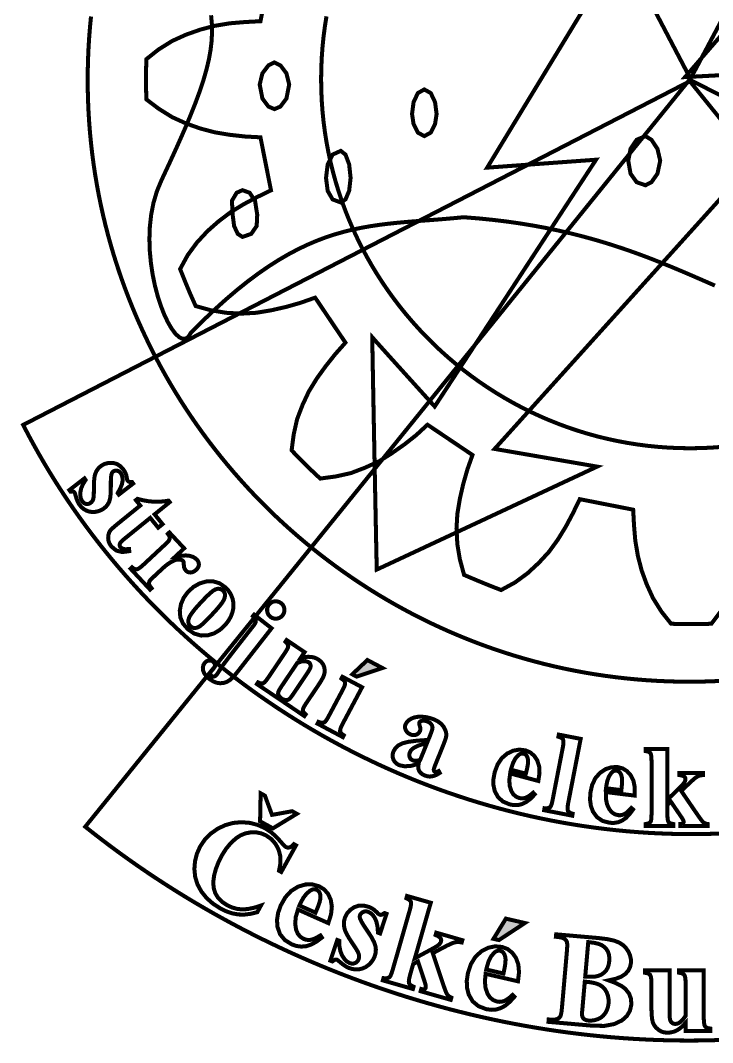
# Model space of a CAD drawing. Extents: x -3.45 to -2.45, y 0.31 to 1.62.
# Drawn here: x -3.454 to -2.938, y 0.314 to 1.076 of the extents above; entities that cross this region are included whole.
import ezdxf

# ---------------------------------------------------------------- set-up
doc = ezdxf.new("R2010")
doc.units = 0
doc.header["$LTSCALE"] = 0.000394
doc.layers.add('LAYER_1', color=7, linetype='CONTINUOUS')

msp = doc.modelspace()

# ---------------------------------------------------------------- linework, layer by layer
at = {"layer": 'LAYER_1', "color": 39, "linetype": 'CONTINUOUS', "const_width": 0.003}
for points in [[(-3.225465, 1.548937), (-2.954559, 1.032173), (-2.681382, 1.546661)], [(-2.715799, 1.313657), (-2.95865, 1.033441), (-2.845154, 1.039457), (-3.100492, 0.756465), (-3.024134, 0.743276), (-3.025216, 0.74277), (-3.02832, 0.741318), (-3.033234, 0.73902), (-3.039744, 0.735977), (-3.047637, 0.732286), (-3.056701, 0.728048), (-3.066723, 0.723363), (-3.077489, 0.71833), (-3.088786, 0.713048), (-3.100402, 0.707619), (-3.112124, 0.70214), (-3.123739, 0.696711), (-3.135033, 0.691433), (-3.145794, 0.686405), (-3.15581, 0.681726), (-3.164866, 0.677496), (-3.17275, 0.673815), (-3.179249, 0.670783), (-3.18415, 0.668498), (-3.187241, 0.667061), (-3.188307, 0.666571), (-3.188348, 0.667809), (-3.188432, 0.671385), (-3.188555, 0.677041), (-3.188711, 0.684515), (-3.188896, 0.693549), (-3.189104, 0.703883), (-3.189331, 0.715257), (-3.189571, 0.727412), (-3.18982, 0.740087), (-3.190071, 0.753024), (-3.190321, 0.765963), (-3.190565, 0.778643), (-3.190796, 0.790806), (-3.191011, 0.802192), (-3.191203, 0.812541), (-3.191369, 0.821594), (-3.191503, 0.82909), (-3.191599, 0.834771), (-3.191654, 0.838376), (-3.191661, 0.839646), (-3.189122, 0.836754), (-3.182492, 0.82937), (-3.173405, 0.819293), (-3.163493, 0.808322), (-3.154391, 0.798258), (-3.147732, 0.7909), (-3.14515, 0.788047), (-3.024941, 0.97189), (-3.106043, 0.965992), (-2.842488, 1.399386)], [(-3.26713, 1.114874), (-3.274961, 1.075067), (-3.286559, 1.074441), (-3.297839, 1.0735), (-3.309122, 1.071618), (-3.31978, 1.068795), (-3.330437, 1.065035), (-3.34078, 1.060335), (-3.350811, 1.054071), (-3.359898, 1.046858), (-3.360119, 1.041844), (-3.360201, 1.03683), (-3.360213, 1.031815), (-3.360201, 1.026803), (-3.360119, 1.021789), (-3.359898, 1.016772), (-3.350811, 1.009878), (-3.34078, 1.00361), (-3.330437, 0.998909), (-3.31978, 0.995146), (-3.309122, 0.992327), (-3.297839, 0.990445), (-3.286559, 0.989193), (-3.274961, 0.988563), (-3.26713, 0.949075), (-3.277472, 0.944059), (-3.287496, 0.938728), (-3.297217, 0.932776), (-3.306303, 0.925882), (-3.314453, 0.918669), (-3.322287, 0.910213), (-3.329185, 0.900807), (-3.334827, 0.890465), (-3.331052, 0.880943), (-3.327209, 0.871773), (-3.323232, 0.862882), (-3.311949, 0.859748), (-3.300661, 0.857866), (-3.289063, 0.857244), (-3.278094, 0.857866), (-3.266811, 0.859748), (-3.255843, 0.862256), (-3.24487, 0.86539), (-3.234217, 0.86915), (-3.211654, 0.835618), (-3.219169, 0.82715), (-3.226382, 0.818063), (-3.232961, 0.808972), (-3.238917, 0.79926), (-3.243618, 0.789228), (-3.247693, 0.778575), (-3.250201, 0.767287), (-3.251768, 0.755378), (-3.244642, 0.748054), (-3.237583, 0.741077), (-3.230453, 0.734378), (-3.218858, 0.735949), (-3.207575, 0.738457), (-3.196921, 0.742528), (-3.186579, 0.747232), (-3.177177, 0.753185), (-3.167772, 0.759768), (-3.158996, 0.766665), (-3.150531, 0.774496), (-3.116996, 0.751933), (-3.12076, 0.741276), (-3.123894, 0.730307), (-3.126398, 0.719339), (-3.12828, 0.708051), (-3.128906, 0.697083), (-3.12828, 0.685488), (-3.126398, 0.674205), (-3.123264, 0.66261), (-3.113955, 0.658639), (-3.104786, 0.654878), (-3.095685, 0.651327), (-3.085339, 0.656969), (-3.075937, 0.663858), (-3.067476, 0.671701), (-3.059957, 0.67985), (-3.053374, 0.688937), (-3.047417, 0.69865), (-3.042094, 0.708681), (-3.037075, 0.719024), (-2.997272, 0.711189), (-2.996646, 0.699594), (-2.995705, 0.688307), (-2.993823, 0.677024), (-2.991004, 0.666055), (-2.987244, 0.655709), (-2.982539, 0.64537), (-2.976272, 0.635343), (-2.969063, 0.626252), (-2.96392, 0.62603), (-2.959058, 0.625949), (-2.954335, 0.625937), (-2.949097, 0.625949), (-2.944, 0.62603), (-2.938972, 0.626252), (-2.932079, 0.635343)], [(-3.401224, 1.078566), (-3.401975, 1.070792), (-3.402591, 1.06298), (-3.403073, 1.055132), (-3.403419, 1.047249), (-3.403627, 1.039332), (-3.403697, 1.031382), (-3.403697, 1.031382), (-3.403627, 1.023432), (-3.403419, 1.015515), (-3.403073, 1.007632), (-3.402591, 0.999784), (-3.401975, 0.991972), (-3.401224, 0.984197), (-3.40034, 0.976461), (-3.399325, 0.968765), (-3.398179, 0.96111), (-3.396905, 0.953497), (-3.395502, 0.945927), (-3.393972, 0.938401), (-3.392316, 0.930921), (-3.390536, 0.923488), (-3.388632, 0.916102), (-3.386606, 0.908766), (-3.384459, 0.901479), (-3.382192, 0.894244), (-3.379807, 0.887062), (-3.377303, 0.879933), (-3.374683, 0.872859), (-3.371948, 0.865841), (-3.369099, 0.858881), (-3.366137, 0.851978), (-3.363062, 0.845135), (-3.359878, 0.838353), (-3.356583, 0.831633), (-3.353181, 0.824975), (-3.349671, 0.818382), (-3.346055, 0.811854), (-3.342335, 0.805392), (-3.33851, 0.798998), (-3.334584, 0.792673), (-3.330555, 0.786418), (-3.326427, 0.780234), (-3.3222, 0.774122), (-3.317875, 0.768084), (-3.313453, 0.762121), (-3.308935, 0.756233), (-3.304323, 0.750422), (-3.299618, 0.744689), (-3.294821, 0.739035), (-3.289933, 0.733462), (-3.284956, 0.72797), (-3.279889, 0.722561), (-3.274736, 0.717236), (-3.269496, 0.711997), (-3.264171, 0.706843), (-3.258762, 0.701777), (-3.25327, 0.696799), (-3.247697, 0.691911), (-3.242044, 0.687114), (-3.236311, 0.682409), (-3.2305, 0.677797), (-3.224612, 0.67328), (-3.218648, 0.668858), (-3.21261, 0.664532), (-3.206498, 0.660305), (-3.200314, 0.656177), (-3.194059, 0.652149), (-3.187734, 0.648222), (-3.18134, 0.644398), (-3.174878, 0.640677), (-3.16835, 0.637061), (-3.161757, 0.633552), (-3.1551, 0.630149), (-3.148379, 0.626855), (-3.141597, 0.62367), (-3.134754, 0.620596), (-3.127852, 0.617633), (-3.120891, 0.614784), (-3.113873, 0.612049), (-3.106799, 0.609429), (-3.09967, 0.606926), (-3.092488, 0.60454), (-3.085253, 0.602273), (-3.077967, 0.600126), (-3.07063, 0.5981), (-3.063245, 0.596196), (-3.055811, 0.594416), (-3.048331, 0.59276), (-3.040806, 0.591231), (-3.033236, 0.589828), (-3.025622, 0.588553), (-3.017967, 0.587407), (-3.010271, 0.586392), (-3.002535, 0.585509), (-2.99476, 0.584758), (-2.986949, 0.584141), (-2.979101, 0.583659), (-2.971217, 0.583313), (-2.9633, 0.583105), (-2.95535, 0.583035), (-2.95535, 0.583035), (-2.947401, 0.583105), (-2.939483, 0.583313), (-2.9316, 0.583659)], [(-2.936386, 0.878138), (-2.942774, 0.880929), (-2.949216, 0.883736), (-2.955725, 0.886549), (-2.962319, 0.889358), (-2.969011, 0.892154), (-2.975817, 0.894927), (-2.982752, 0.897667), (-2.989831, 0.900365), (-2.997069, 0.90301), (-3.004482, 0.905592), (-3.012084, 0.908103), (-3.019891, 0.910532), (-3.027917, 0.912869), (-3.036179, 0.915104), (-3.04469, 0.917229), (-3.053466, 0.919232), (-3.062523, 0.921105), (-3.071875, 0.922837), (-3.081538, 0.924419), (-3.091526, 0.925841), (-3.101854, 0.927093), (-3.112539, 0.928165), (-3.123594, 0.929047), (-3.123594, 0.929047), (-3.13115, 0.928321), (-3.138526, 0.92769), (-3.145743, 0.927122), (-3.152818, 0.926588), (-3.159768, 0.926056), (-3.166612, 0.925494), (-3.173369, 0.924873), (-3.180055, 0.92416), (-3.186689, 0.923325), (-3.193289, 0.922337), (-3.199873, 0.921165), (-3.206459, 0.919778), (-3.213065, 0.918144), (-3.219709, 0.916233), (-3.226409, 0.914014), (-3.233183, 0.911456), (-3.240049, 0.908527), (-3.247025, 0.905197), (-3.25413, 0.901435), (-3.26138, 0.897209), (-3.268795, 0.892489), (-3.276392, 0.887244), (-3.284189, 0.881442), (-3.292204, 0.875052), (-3.300455, 0.868045), (-3.308961, 0.860387), (-3.317739, 0.852049), (-3.326807, 0.843), (-3.326807, 0.843), (-3.328636, 0.839975), (-3.330783, 0.838517), (-3.333184, 0.838517), (-3.335771, 0.839866), (-3.338478, 0.842457), (-3.341241, 0.846181), (-3.343993, 0.850929), (-3.346668, 0.856592), (-3.3492, 0.863063), (-3.351523, 0.870233), (-3.353572, 0.877994), (-3.35528, 0.886236), (-3.356582, 0.894851), (-3.357411, 0.903732), (-3.357702, 0.912769), (-3.357389, 0.921854), (-3.356405, 0.930878), (-3.354686, 0.939734), (-3.352165, 0.948312), (-3.348776, 0.956504), (-3.348776, 0.956504), (-3.342546, 0.969831), (-3.336926, 0.982141), (-3.331899, 0.993515), (-3.327452, 1.00403), (-3.323571, 1.013768), (-3.320242, 1.022807), (-3.31745, 1.031227), (-3.315181, 1.039107), (-3.313421, 1.046527), (-3.312155, 1.053567), (-3.31137, 1.060305), (-3.311051, 1.066821), (-3.311184, 1.073195), (-3.311755, 1.079507)], [(-3.225782, 1.078679), (-3.226989, 1.071039), (-3.227984, 1.063333), (-3.228763, 1.055562), (-3.229324, 1.047731), (-3.229662, 1.039841), (-3.229776, 1.031898), (-3.229776, 1.031898), (-3.229662, 1.023954), (-3.229324, 1.016065), (-3.228763, 1.008233), (-3.227984, 1.000463), (-3.226989, 0.992756), (-3.225782, 0.985116), (-3.224365, 0.977547), (-3.222741, 0.970051), (-3.220914, 0.962631), (-3.218887, 0.955291), (-3.216663, 0.948033), (-3.214245, 0.940861), (-3.211636, 0.933777), (-3.20884, 0.926785), (-3.205858, 0.919889), (-3.202695, 0.91309), (-3.199353, 0.906392), (-3.195836, 0.899799), (-3.192146, 0.893313), (-3.188288, 0.886937), (-3.184263, 0.880675), (-3.180075, 0.87453), (-3.175727, 0.868504), (-3.171222, 0.862601), (-3.166564, 0.856824), (-3.161754, 0.851176), (-3.156798, 0.845659), (-3.151696, 0.840279), (-3.146454, 0.835036), (-3.141073, 0.829935), (-3.135557, 0.824978), (-3.129909, 0.820169), (-3.124131, 0.81551), (-3.118228, 0.811005), (-3.112203, 0.806657), (-3.106057, 0.80247), (-3.099795, 0.798445), (-3.093419, 0.794586), (-3.086933, 0.790896), (-3.08034, 0.787379), (-3.073642, 0.784037), (-3.066844, 0.780874), (-3.059947, 0.777893), (-3.052955, 0.775096), (-3.045872, 0.772487), (-3.038699, 0.770069), (-3.031442, 0.767845), (-3.024101, 0.765818), (-3.016681, 0.763991), (-3.009185, 0.762368), (-3.001616, 0.760951), (-2.993976, 0.759743), (-2.98627, 0.758748), (-2.978499, 0.757969), (-2.970668, 0.757409), (-2.962779, 0.75707), (-2.954835, 0.756957), (-2.954835, 0.756957), (-2.946891, 0.75707), (-2.939002, 0.757409), (-2.93117, 0.757969)], [(-2.454016, 0.776531), (-2.953996, 1.030909), (-3.45178, 0.774339), (-3.448055, 0.767194), (-3.444229, 0.760115), (-3.440304, 0.753102), (-3.43628, 0.746155), (-3.432158, 0.739275), (-3.427941, 0.732464), (-3.423628, 0.725721), (-3.419221, 0.719049), (-3.414721, 0.712446), (-3.410129, 0.705915), (-3.405447, 0.699455), (-3.400676, 0.693068), (-3.395816, 0.686754), (-3.390869, 0.680515), (-3.385837, 0.67435), (-3.380719, 0.668261), (-3.375518, 0.662248), (-3.370234, 0.656312), (-3.364869, 0.650454), (-3.359424, 0.644675), (-3.3539, 0.638975), (-3.348298, 0.633355), (-3.342619, 0.627816), (-3.336865, 0.622359), (-3.331036, 0.616984), (-3.325134, 0.611692), (-3.31916, 0.606484), (-3.313115, 0.60136), (-3.307, 0.596322), (-3.300817, 0.59137), (-3.294566, 0.586504), (-3.288248, 0.581727), (-3.281866, 0.577037), (-3.275419, 0.572437), (-3.26891, 0.567926), (-3.262339, 0.563506), (-3.255707, 0.559178), (-3.249016, 0.554941), (-3.242266, 0.550798), (-3.23546, 0.546747), (-3.228597, 0.542792), (-3.22168, 0.538931), (-3.214709, 0.535166), (-3.207685, 0.531498), (-3.20061, 0.527927), (-3.193485, 0.524454), (-3.186311, 0.52108), (-3.179089, 0.517805), (-3.17182, 0.514631), (-3.164506, 0.511558), (-3.157147, 0.508587), (-3.149745, 0.505718), (-3.142301, 0.502953), (-3.134816, 0.500291), (-3.12729, 0.497735), (-3.119727, 0.495284), (-3.112126, 0.492939), (-3.104488, 0.490702), (-3.096815, 0.488572), (-3.089108, 0.486551), (-3.081368, 0.484639), (-3.073597, 0.482837), (-3.065795, 0.481146), (-3.057963, 0.479567), (-3.050103, 0.4781), (-3.042216, 0.476746), (-3.034303, 0.475505), (-3.026365, 0.47438), (-3.018403, 0.473369), (-3.010419, 0.472475), (-3.002414, 0.471698), (-2.994388, 0.471038), (-2.986343, 0.470496), (-2.97828, 0.470073), (-2.970201, 0.469771), (-2.962106, 0.469588), (-2.953996, 0.469528), (-2.953996, 0.469528), (-2.945802, 0.469588), (-2.937625, 0.469771), (-2.929465, 0.470074)], [(-2.505748, 0.47502), (-2.955638, 1.031094), (-3.405528, 0.47502), (-3.399103, 0.469941), (-3.392616, 0.464935), (-3.386069, 0.460002), (-3.379463, 0.455143), (-3.372798, 0.450358), (-3.366076, 0.445648), (-3.359298, 0.441013), (-3.352464, 0.436453), (-3.345576, 0.43197), (-3.338636, 0.427564), (-3.331643, 0.423234), (-3.324599, 0.418983), (-3.317506, 0.414809), (-3.310363, 0.410714), (-3.303173, 0.406698), (-3.295936, 0.402762), (-3.288654, 0.398905), (-3.281327, 0.39513), (-3.273956, 0.391435), (-3.266543, 0.387822), (-3.259089, 0.384291), (-3.251594, 0.380843), (-3.24406, 0.377477), (-3.236488, 0.374195), (-3.228879, 0.370997), (-3.221233, 0.367884), (-3.213553, 0.364855), (-3.205838, 0.361912), (-3.198091, 0.359055), (-3.190312, 0.356284), (-3.182502, 0.353601), (-3.174662, 0.351005), (-3.166794, 0.348496), (-3.158898, 0.346076), (-3.150975, 0.343745), (-3.143028, 0.341504), (-3.135055, 0.339352), (-3.12706, 0.337291), (-3.119042, 0.33532), (-3.111002, 0.333441), (-3.102943, 0.331653), (-3.094865, 0.329958), (-3.086768, 0.328356), (-3.078655, 0.326847), (-3.070525, 0.325432), (-3.062381, 0.324111), (-3.054223, 0.322885), (-3.046053, 0.321755), (-3.03787, 0.32072), (-3.029677, 0.319781), (-3.021475, 0.318939), (-3.013264, 0.318194), (-3.005045, 0.317547), (-2.99682, 0.316998), (-2.98859, 0.316548), (-2.980356, 0.316197), (-2.972118, 0.315946), (-2.963879, 0.315795), (-2.955638, 0.315744), (-2.955638, 0.315744), (-2.947397, 0.315795), (-2.939157, 0.315946), (-2.93092, 0.316197)]]:
    msp.add_lwpolyline(points, dxfattribs=at)
for points in [[(-3.264559, 1.009598), (-3.260086, 1.011498), (-3.25561, 1.017467), (-3.253575, 1.027909), (-3.25561, 1.036248), (-3.260086, 1.042147), (-3.264559, 1.044386), (-3.269035, 1.042147), (-3.273512, 1.036248), (-3.275547, 1.027909), (-3.273512, 1.017467), (-3.269035, 1.011498)], [(-3.152886, 0.989461), (-3.148072, 0.992106), (-3.144885, 0.998413), (-3.143732, 1.005937), (-3.144885, 1.014753), (-3.148072, 1.021533), (-3.152886, 1.024244), (-3.1577, 1.021533), (-3.160887, 1.014753), (-3.162039, 1.005937), (-3.160887, 0.998413), (-3.1577, 0.992106)], [(-2.988118, 0.952846), (-2.983643, 0.955152), (-2.979168, 0.961525), (-2.977134, 0.971154), (-2.979168, 0.979968), (-2.983643, 0.986748), (-2.988118, 0.989461), (-2.994695, 0.986748), (-2.999238, 0.979968), (-3.000933, 0.971154), (-2.999238, 0.961525), (-2.994695, 0.955152)], [(-3.21513, 0.940028), (-3.211606, 0.942334), (-3.208893, 0.948709), (-3.207807, 0.958339), (-3.208893, 0.968444), (-3.211606, 0.9757), (-3.21513, 0.97848), (-3.221233, 0.9757), (-3.224897, 0.968444), (-3.226118, 0.958339), (-3.224897, 0.948709), (-3.221233, 0.942334)], [(-3.288362, 0.914402), (-3.281851, 0.91664), (-3.277784, 0.92254), (-3.277378, 0.930878), (-3.279005, 0.941321), (-3.283073, 0.947289), (-3.288362, 0.949189), (-3.292702, 0.947289), (-3.296226, 0.941321), (-3.295681, 0.930878), (-3.294597, 0.92254), (-3.291887, 0.91664)], [(-3.369843, 0.730654), (-3.380524, 0.722398), (-3.38135, 0.723579), (-3.379417, 0.727059), (-3.378202, 0.730093), (-3.377705, 0.732673), (-3.377758, 0.734887), (-3.378208, 0.736813), (-3.379059, 0.738457), (-3.379795, 0.739281), (-3.38068, 0.739865), (-3.381713, 0.740209), (-3.382777, 0.740301), (-3.383745, 0.740122), (-3.384618, 0.739673), (-3.385182, 0.739163), (-3.38562, 0.738509), (-3.385929, 0.73772), (-3.386276, 0.735719), (-3.386455, 0.732513), (-3.386461, 0.72811), (-3.386534, 0.723576), (-3.38692, 0.719975), (-3.387618, 0.717307), (-3.388665, 0.71524), (-3.390088, 0.713445), (-3.391886, 0.711921), (-3.393777, 0.71082), (-3.395856, 0.710033), (-3.398126, 0.709559), (-3.400441, 0.709466), (-3.402662, 0.709806), (-3.40478, 0.710579), (-3.406739, 0.711738), (-3.40847, 0.713226), (-3.409972, 0.715047), (-3.411018, 0.716884), (-3.411983, 0.719292), (-3.412866, 0.722276), (-3.413083, 0.723039), (-3.41329, 0.723599), (-3.41348, 0.723961), (-3.414176, 0.724542), (-3.415199, 0.724773), (-3.416543, 0.724654), (-3.417343, 0.725803), (-3.406098, 0.734504), (-3.405268, 0.733323), (-3.407244, 0.730196), (-3.408529, 0.727168), (-3.40913, 0.72424), (-3.409155, 0.721572), (-3.408715, 0.719324), (-3.407811, 0.717496), (-3.406967, 0.716533), (-3.405994, 0.715866), (-3.40489, 0.715488), (-3.403749, 0.715419), (-3.402674, 0.715648), (-3.401669, 0.716177), (-3.400696, 0.717027), (-3.39998, 0.718043), (-3.399524, 0.719228), (-3.39926, 0.720863), (-3.399119, 0.723267), (-3.399102, 0.726429), (-3.399028, 0.73113), (-3.398753, 0.734728), (-3.398287, 0.737224), (-3.397221, 0.739868), (-3.395667, 0.742096), (-3.393626, 0.743906), (-3.391008, 0.745311), (-3.388145, 0.74603), (-3.385035, 0.746063), (-3.38197, 0.745268), (-3.379219, 0.743484), (-3.376783, 0.74072), (-3.375712, 0.738886), (-3.374947, 0.736888), (-3.374492, 0.734728), (-3.374374, 0.733948), (-3.374194, 0.733321), (-3.373953, 0.73285), (-3.373648, 0.732475), (-3.373328, 0.732201), (-3.372988, 0.732028), (-3.372493, 0.731915), (-3.371721, 0.731851), (-3.370669, 0.731835)], [(-3.342579, 0.716823), (-3.353823, 0.70772), (-3.347917, 0.700425), (-3.351169, 0.697791), (-3.357075, 0.705083), (-3.376039, 0.689728), (-3.377581, 0.688435), (-3.378659, 0.687427), (-3.379272, 0.686701), (-3.379584, 0.686101), (-3.379766, 0.685472), (-3.379819, 0.684811), (-3.379755, 0.684195), (-3.379603, 0.683685), (-3.379366, 0.683283), (-3.37787, 0.682178), (-3.375691, 0.681708), (-3.372831, 0.68187), (-3.372768, 0.680299), (-3.378009, 0.679604), (-3.382443, 0.680784), (-3.386071, 0.683835), (-3.387391, 0.685832), (-3.388184, 0.68792), (-3.388449, 0.690098), (-3.388281, 0.692199), (-3.387767, 0.694042), (-3.386906, 0.695626), (-3.385885, 0.696748), (-3.383957, 0.69849), (-3.381122, 0.700846), (-3.364528, 0.714283), (-3.36778, 0.718303), (-3.366626, 0.719236), (-3.362516, 0.718218), (-3.358562, 0.717523), (-3.35476, 0.717161), (-3.351029, 0.717109), (-3.347262, 0.717361), (-3.343461, 0.717909)], [(-3.331811, 0.682406), (-3.33837, 0.676291), (-3.333998, 0.676926), (-3.330448, 0.677099), (-3.327717, 0.676807), (-3.325568, 0.676142), (-3.32378, 0.675205), (-3.32235, 0.674), (-3.321463, 0.672813), (-3.320956, 0.671559), (-3.320835, 0.670236), (-3.321103, 0.668906), (-3.321787, 0.667628), (-3.322882, 0.666398), (-3.324264, 0.665312), (-3.325648, 0.664642), (-3.327035, 0.664394), (-3.328339, 0.664515), (-3.32948, 0.664967), (-3.330453, 0.665752), (-3.331306, 0.666903), (-3.331837, 0.668179), (-3.332047, 0.669575), (-3.332097, 0.670836), (-3.332149, 0.671676), (-3.332201, 0.672094), (-3.3323, 0.672413), (-3.332459, 0.672709), (-3.332681, 0.672988), (-3.3333, 0.673505), (-3.334055, 0.673863), (-3.334945, 0.674059), (-3.336471, 0.674082), (-3.338068, 0.673782), (-3.339736, 0.673161), (-3.342317, 0.67179), (-3.34483, 0.670064), (-3.34728, 0.667984), (-3.353921, 0.661791), (-3.355634, 0.660134), (-3.356643, 0.659147), (-3.357326, 0.658378), (-3.357685, 0.657827), (-3.357927, 0.657059), (-3.357996, 0.656313), (-3.357886, 0.655583), (-3.357559, 0.654772), (-3.356954, 0.653802), (-3.356079, 0.652673), (-3.357189, 0.651638), (-3.371752, 0.667252), (-3.370642, 0.668287), (-3.369412, 0.667342), (-3.368273, 0.666819), (-3.367224, 0.666717), (-3.365975, 0.667191), (-3.364216, 0.668418), (-3.361945, 0.670394), (-3.345961, 0.685303), (-3.344535, 0.68668), (-3.343556, 0.687741), (-3.343031, 0.688488), (-3.342726, 0.68922), (-3.342582, 0.689913), (-3.342602, 0.690567), (-3.342816, 0.691288), (-3.343275, 0.692152), (-3.343969, 0.693161), (-3.342831, 0.69422)], [(-3.30111, 0.653362), (-3.29881, 0.650894), (-3.297023, 0.648095), (-3.295752, 0.644961), (-3.295084, 0.641633), (-3.295105, 0.63825), (-3.295815, 0.634815), (-3.297114, 0.631452), (-3.298939, 0.628277), (-3.301287, 0.625287), (-3.30519, 0.62166), (-3.309387, 0.619125), (-3.313882, 0.617689), (-3.31931, 0.617447), (-3.324368, 0.618927), (-3.329059, 0.622126), (-3.332675, 0.626321), (-3.334683, 0.630941), (-3.335079, 0.63598), (-3.334132, 0.641038), (-3.332092, 0.645704), (-3.328965, 0.649976), (-3.324925, 0.653644), (-3.320398, 0.656217), (-3.315382, 0.657701), (-3.310286, 0.65784), (-3.305529, 0.656393)], [(-3.302992, 0.651012), (-3.304131, 0.651796), (-3.305409, 0.652217), (-3.306831, 0.652272), (-3.308473, 0.651823), (-3.310409, 0.650687), (-3.312642, 0.648862), (-3.315267, 0.646356), (-3.318363, 0.64316), (-3.321933, 0.639276), (-3.323858, 0.637037), (-3.325596, 0.634808), (-3.327154, 0.632591), (-3.328066, 0.630931), (-3.328589, 0.629358), (-3.328724, 0.627866), (-3.328526, 0.626509), (-3.328018, 0.625348), (-3.327205, 0.624382), (-3.326234, 0.623668), (-3.325211, 0.623223), (-3.324138, 0.623039), (-3.32268, 0.623197), (-3.321237, 0.623704), (-3.319811, 0.624563), (-3.317062, 0.626912), (-3.313228, 0.630746), (-3.308311, 0.636063), (-3.305506, 0.639315), (-3.303505, 0.641943), (-3.302303, 0.643945), (-3.301676, 0.645567), (-3.301392, 0.647063), (-3.301445, 0.648433), (-3.301718, 0.64934), (-3.302233, 0.650199)], [(-3.259598, 0.641563), (-3.258374, 0.640343), (-3.257552, 0.638909), (-3.257134, 0.637256), (-3.257137, 0.635555), (-3.257579, 0.633976), (-3.258457, 0.632516), (-3.259678, 0.631296), (-3.261122, 0.630478), (-3.262791, 0.630059), (-3.26451, 0.630058), (-3.266099, 0.630493), (-3.267563, 0.631366), (-3.268766, 0.632577), (-3.269574, 0.634015), (-3.269984, 0.635677), (-3.269981, 0.637399), (-3.269537, 0.639), (-3.26865, 0.64048), (-3.267446, 0.641685), (-3.26602, 0.642495), (-3.26437, 0.642909), (-3.262665, 0.642903), (-3.261075, 0.642454)], [(-3.266701, 0.622854), (-3.291909, 0.590591), (-3.294124, 0.587882), (-3.296058, 0.585794), (-3.297713, 0.584335), (-3.299975, 0.582962), (-3.302389, 0.582147), (-3.304953, 0.58189), (-3.307611, 0.582271), (-3.310291, 0.583344), (-3.312988, 0.58511), (-3.315336, 0.587243), (-3.316918, 0.589376), (-3.317736, 0.591512), (-3.317891, 0.59354), (-3.317491, 0.595388), (-3.316535, 0.597059), (-3.315691, 0.597906), (-3.314688, 0.598493), (-3.313531, 0.598815), (-3.312339, 0.598857), (-3.311263, 0.598593), (-3.310299, 0.598031), (-3.309579, 0.597333), (-3.309106, 0.596562), (-3.308882, 0.595717), (-3.308926, 0.594822), (-3.309268, 0.593885), (-3.309906, 0.592906), (-3.310132, 0.592622), (-3.310386, 0.592321), (-3.310669, 0.592), (-3.311035, 0.591608), (-3.31131, 0.591302), (-3.311492, 0.591087), (-3.311988, 0.590324), (-3.31226, 0.589606), (-3.312315, 0.588925), (-3.312172, 0.588313), (-3.311862, 0.587774), (-3.311386, 0.587303), (-3.31084, 0.586993), (-3.310228, 0.586868), (-3.309551, 0.586933), (-3.30885, 0.587203), (-3.308173, 0.587695), (-3.30752, 0.588406), (-3.307077, 0.589018), (-3.306441, 0.589967), (-3.30561, 0.591252), (-3.304127, 0.593545), (-3.303083, 0.595132), (-3.302476, 0.596008), (-3.296413, 0.603984), (-3.281354, 0.623256), (-3.279969, 0.624957), (-3.279067, 0.626275), (-3.278554, 0.627427), (-3.278429, 0.628409), (-3.278729, 0.629376), (-3.279471, 0.6305), (-3.280654, 0.631776), (-3.279693, 0.633004)], [(-3.242106, 0.605071), (-3.244965, 0.600835), (-3.242185, 0.601367), (-3.239676, 0.601603), (-3.237437, 0.601539), (-3.235387, 0.601167), (-3.23345, 0.600462), (-3.231618, 0.599425), (-3.229749, 0.597878), (-3.228382, 0.596097), (-3.227524, 0.594083), (-3.227136, 0.591972), (-3.227191, 0.589877), (-3.227685, 0.587803), (-3.228547, 0.585843), (-3.23009, 0.583157), (-3.232307, 0.57974), (-3.240913, 0.56698), (-3.242328, 0.564719), (-3.24316, 0.562991), (-3.243409, 0.561803), (-3.243158, 0.560837), (-3.24247, 0.559799), (-3.24135, 0.558689), (-3.242197, 0.557433), (-3.258787, 0.568622), (-3.257937, 0.569878), (-3.25662, 0.569401), (-3.255385, 0.569317), (-3.254228, 0.569622), (-3.253327, 0.570288), (-3.25216, 0.571612), (-3.250728, 0.573598), (-3.240894, 0.588177), (-3.239337, 0.590562), (-3.238298, 0.59233), (-3.237776, 0.593476), (-3.237598, 0.594304), (-3.237591, 0.595087), (-3.237752, 0.595831), (-3.23805, 0.596507), (-3.238472, 0.597074), (-3.23902, 0.597535), (-3.241307, 0.598382), (-3.244149, 0.598205), (-3.247551, 0.597004), (-3.259394, 0.579445), (-3.26077, 0.57724), (-3.261592, 0.575531), (-3.261858, 0.574319), (-3.261654, 0.573343), (-3.261084, 0.572361), (-3.260142, 0.571366), (-3.260988, 0.570106), (-3.277579, 0.581295), (-3.276728, 0.582555), (-3.27532, 0.581957), (-3.274038, 0.581741), (-3.272882, 0.581909), (-3.271977, 0.582536), (-3.270752, 0.583921), (-3.269209, 0.586067), (-3.256717, 0.604579), (-3.255334, 0.606795), (-3.254524, 0.608487), (-3.254283, 0.609661), (-3.254542, 0.61062), (-3.255228, 0.611661), (-3.256335, 0.612787), (-3.255465, 0.614079)], [(-3.184067, 0.593228), (-3.203315, 0.58685), (-3.206531, 0.588559), (-3.195311, 0.599205)], [(-3.199252, 0.578933), (-3.213969, 0.55126), (-3.215022, 0.549042), (-3.215568, 0.547314), (-3.215606, 0.546083), (-3.215166, 0.545091), (-3.214254, 0.544098), (-3.212874, 0.543106), (-3.213583, 0.541768), (-3.232453, 0.551799), (-3.23174, 0.553138), (-3.23023, 0.552572), (-3.228842, 0.552415), (-3.227579, 0.552657), (-3.226694, 0.553328), (-3.225642, 0.554716), (-3.224421, 0.556819), (-3.213575, 0.577213), (-3.212518, 0.579429), (-3.211963, 0.581156), (-3.211913, 0.582394), (-3.212357, 0.583378), (-3.213258, 0.58436), (-3.214618, 0.585339), (-3.213886, 0.586713)], [(-3.157106, 0.521917), (-3.162755, 0.520374), (-3.167567, 0.520024), (-3.171543, 0.520866), (-3.173422, 0.521891), (-3.174881, 0.52328), (-3.175917, 0.525031), (-3.176473, 0.526985), (-3.176469, 0.528984), (-3.175909, 0.531024), (-3.174419, 0.533568), (-3.172204, 0.5356), (-3.16926, 0.537118), (-3.164904, 0.538246), (-3.158463, 0.539101), (-3.149929, 0.539681), (-3.148433, 0.543378), (-3.147503, 0.545823), (-3.14695, 0.547627), (-3.146776, 0.548791), (-3.146884, 0.54964), (-3.147198, 0.550499), (-3.147713, 0.551366), (-3.148409, 0.552167), (-3.149241, 0.552815), (-3.150213, 0.553311), (-3.151867, 0.553829), (-3.153423, 0.554014), (-3.154878, 0.55387), (-3.155638, 0.553602), (-3.1562, 0.553191), (-3.156559, 0.552634), (-3.156674, 0.551991), (-3.156582, 0.551161), (-3.156287, 0.550146), (-3.155908, 0.5487), (-3.155844, 0.547413), (-3.156102, 0.546287), (-3.156756, 0.545131), (-3.157676, 0.544233), (-3.158862, 0.543587), (-3.160221, 0.543265), (-3.161651, 0.543317), (-3.163154, 0.543748), (-3.164645, 0.544546), (-3.165821, 0.545605), (-3.166685, 0.546917), (-3.16719, 0.548341), (-3.16728, 0.549727), (-3.166953, 0.551075), (-3.165953, 0.55283), (-3.164481, 0.554326), (-3.162539, 0.555567), (-3.160208, 0.556462), (-3.157598, 0.556938), (-3.154705, 0.556996), (-3.151698, 0.556662), (-3.148743, 0.555999), (-3.145839, 0.555004), (-3.142702, 0.553449), (-3.140249, 0.551602), (-3.138472, 0.549457), (-3.137303, 0.547213), (-3.136638, 0.545083), (-3.136476, 0.543059), (-3.136805, 0.54136), (-3.137645, 0.53876), (-3.138992, 0.53526), (-3.14474, 0.521031), (-3.145311, 0.519555), (-3.145669, 0.518475), (-3.145815, 0.517791), (-3.145822, 0.517338), (-3.145758, 0.516939), (-3.145618, 0.516591), (-3.145413, 0.516312), (-3.145153, 0.516087), (-3.144843, 0.515921), (-3.144092, 0.515802), (-3.143202, 0.516003), (-3.142173, 0.516524), (-3.141386, 0.515114), (-3.143415, 0.513883), (-3.145335, 0.513024), (-3.147146, 0.512535), (-3.148898, 0.512398), (-3.150665, 0.512602), (-3.152441, 0.51315), (-3.15431, 0.514096), (-3.155744, 0.515249), (-3.156744, 0.516602), (-3.157307, 0.518162), (-3.157428, 0.519935)], [(-3.036394, 0.540461), (-3.045772, 0.492205), (-3.046132, 0.489775), (-3.046149, 0.487964), (-3.045827, 0.486776), (-3.045115, 0.485955), (-3.043957, 0.485274), (-3.042358, 0.484732), (-3.042646, 0.483244), (-3.063606, 0.487319), (-3.063319, 0.488807), (-3.061709, 0.488707), (-3.060336, 0.488963), (-3.059201, 0.489567), (-3.058549, 0.490463), (-3.057948, 0.492096), (-3.057394, 0.494465), (-3.049583, 0.534657), (-3.049221, 0.537068), (-3.049198, 0.538865), (-3.049516, 0.540055), (-3.050224, 0.540871), (-3.051374, 0.541544), (-3.052965, 0.542079), (-3.052661, 0.543626)], [(-3.155949, 0.524783), (-3.150988, 0.537055), (-3.154647, 0.536323), (-3.157801, 0.53529), (-3.160449, 0.533949), (-3.16188, 0.532877), (-3.162966, 0.531661), (-3.163713, 0.530303), (-3.164038, 0.529089), (-3.164035, 0.527852), (-3.163701, 0.526591), (-3.163199, 0.525703), (-3.162428, 0.524982), (-3.161386, 0.524425), (-3.159908, 0.524112), (-3.158096, 0.524233)], [(-3.067949, 0.50911), (-3.088894, 0.51472), (-3.089547, 0.509845), (-3.089273, 0.505474), (-3.088071, 0.501614), (-3.086576, 0.499197), (-3.084619, 0.497462), (-3.082201, 0.496409), (-3.080575, 0.496139), (-3.078967, 0.496199), (-3.077386, 0.496587), (-3.075708, 0.497382), (-3.073838, 0.498639), (-3.071772, 0.500358), (-3.07063, 0.499094), (-3.07379, 0.495855), (-3.076878, 0.49348), (-3.079894, 0.491965), (-3.082918, 0.491206), (-3.086054, 0.491105), (-3.089303, 0.491661), (-3.094314, 0.493784), (-3.098022, 0.497114), (-3.100421, 0.501654), (-3.101357, 0.505969), (-3.101361, 0.510637), (-3.100433, 0.515661), (-3.098267, 0.521446), (-3.095182, 0.52606), (-3.091181, 0.529504), (-3.086696, 0.531666), (-3.08215, 0.532466), (-3.077547, 0.531906), (-3.073994, 0.530389), (-3.071061, 0.527905), (-3.068752, 0.524449), (-3.067333, 0.520118), (-3.067063, 0.515006)], [(-2.971768, 0.532898), (-2.971768, 0.495157), (-2.962587, 0.504165), (-2.96093, 0.505831), (-2.959749, 0.507159), (-2.959047, 0.50815), (-2.958663, 0.508954), (-2.958432, 0.509744), (-2.958354, 0.51052), (-2.958456, 0.51124), (-2.958763, 0.511875), (-2.95928, 0.512425), (-2.960096, 0.512882), (-2.961308, 0.513248), (-2.962917, 0.513524), (-2.962917, 0.515079), (-2.945201, 0.515079), (-2.945201, 0.513524), (-2.946818, 0.513329), (-2.948295, 0.512925), (-2.949634, 0.512311), (-2.95131, 0.511117), (-2.953793, 0.508955), (-2.957083, 0.505827), (-2.961402, 0.501594), (-2.952091, 0.487969), (-2.948845, 0.483257), (-2.946616, 0.480155), (-2.945402, 0.478669), (-2.944364, 0.477846), (-2.943152, 0.477309), (-2.941768, 0.477055), (-2.941768, 0.475535), (-2.962193, 0.475535), (-2.962193, 0.477055), (-2.96138, 0.477112), (-2.960727, 0.477283), (-2.960232, 0.477571), (-2.959895, 0.477914), (-2.959693, 0.478279), (-2.959626, 0.478669), (-2.959823, 0.479502), (-2.960415, 0.480701), (-2.961402, 0.482264), (-2.969224, 0.493728), (-2.971768, 0.491228), (-2.971768, 0.484126), (-2.971671, 0.481486), (-2.971385, 0.479603), (-2.970913, 0.47848), (-2.970153, 0.477823), (-2.968999, 0.477348), (-2.967449, 0.477055), (-2.967449, 0.475535), (-2.987878, 0.475535), (-2.987878, 0.477055), (-2.986376, 0.477347), (-2.985193, 0.477884), (-2.984327, 0.478669), (-2.983923, 0.47969), (-2.983685, 0.481509), (-2.983606, 0.484126), (-2.983606, 0.524307), (-2.983698, 0.52692), (-2.983973, 0.528782), (-2.984429, 0.529894), (-2.985178, 0.530536), (-2.986329, 0.531016), (-2.987878, 0.531323), (-2.987878, 0.532898)], [(-3.077256, 0.514531), (-3.076282, 0.518483), (-3.075716, 0.521557), (-3.075559, 0.523764), (-3.075721, 0.525414), (-3.076128, 0.52685), (-3.076783, 0.528067), (-3.07731, 0.528646), (-3.078007, 0.529098), (-3.07887, 0.529417), (-3.080268, 0.529543), (-3.081613, 0.529156), (-3.082906, 0.528256), (-3.084973, 0.525898), (-3.086668, 0.522791), (-3.087984, 0.518945), (-3.08837, 0.517508)], [(-2.996106, 0.498201), (-3.01763, 0.500843), (-3.017599, 0.495923), (-3.016719, 0.491633), (-3.014992, 0.48798), (-3.013174, 0.485793), (-3.010995, 0.484347), (-3.008453, 0.483642), (-3.006805, 0.483599), (-3.005222, 0.483881), (-3.003709, 0.484484), (-3.002158, 0.485505), (-3.000482, 0.487013), (-2.998677, 0.489), (-2.99737, 0.487909), (-3.000048, 0.484262), (-3.002776, 0.481481), (-3.005551, 0.479563), (-3.00844, 0.47839), (-3.01153, 0.477853), (-3.014823, 0.477953), (-3.020084, 0.479354), (-3.024219, 0.482135), (-3.027228, 0.486295), (-3.028754, 0.490442), (-3.029409, 0.495064), (-3.029189, 0.500165), (-3.027848, 0.506197), (-3.025435, 0.511196), (-3.021953, 0.515161), (-3.017812, 0.517925), (-3.013422, 0.51935), (-3.008787, 0.519437), (-3.005057, 0.518429), (-3.001806, 0.516379), (-2.999039, 0.51328), (-2.997032, 0.509187), (-2.996053, 0.504162)], [(-3.006079, 0.502272), (-3.005664, 0.506321), (-3.005533, 0.509443), (-3.005685, 0.51165), (-3.006072, 0.513263), (-3.006676, 0.514629), (-3.007496, 0.515744), (-3.008097, 0.516245), (-3.00885, 0.516595), (-3.009752, 0.516791), (-3.011151, 0.516722), (-3.012428, 0.516151), (-3.013583, 0.515079), (-3.015301, 0.512456), (-3.016548, 0.509144), (-3.017319, 0.505154), (-3.0175, 0.503677)], [(-3.275252, 0.479075), (-3.274831, 0.499913), (-3.271634, 0.498138), (-3.266374, 0.48385), (-3.251354, 0.486559), (-3.247898, 0.484642), (-3.265717, 0.473791)], [(-3.2485, 0.461138), (-3.259484, 0.441319), (-3.261126, 0.442224), (-3.260078, 0.447879), (-3.260188, 0.453124), (-3.261461, 0.457965), (-3.263713, 0.462213), (-3.266776, 0.465713), (-3.27065, 0.468461), (-3.274309, 0.470044), (-3.278151, 0.470834), (-3.282181, 0.470827), (-3.286153, 0.470066), (-3.289824, 0.468588), (-3.293193, 0.466386), (-3.297114, 0.462797), (-3.300621, 0.458566), (-3.303713, 0.453689), (-3.306248, 0.448604), (-3.308184, 0.443581), (-3.30952, 0.438622), (-3.310125, 0.433905), (-3.309864, 0.429605), (-3.308728, 0.42572), (-3.306699, 0.422247), (-3.303721, 0.419193), (-3.299799, 0.416551), (-3.296154, 0.414871), (-3.292421, 0.413828), (-3.288594, 0.413429), (-3.284464, 0.413689), (-3.279802, 0.414651), (-3.274606, 0.416315), (-3.277343, 0.411374), (-3.282283, 0.41014), (-3.28697, 0.409566), (-3.291402, 0.409657), (-3.295773, 0.410435), (-3.30025, 0.411932), (-3.304843, 0.41415), (-3.310486, 0.417812), (-3.31523, 0.422042), (-3.319067, 0.426839), (-3.321891, 0.432069), (-3.323601, 0.43761), (-3.324197, 0.443465), (-3.323738, 0.449342), (-3.32232, 0.454939), (-3.319937, 0.460252), (-3.31649, 0.465353), (-3.312192, 0.469736), (-3.307039, 0.473402), (-3.301344, 0.47617), (-3.295389, 0.477835), (-3.289173, 0.478394), (-3.282968, 0.477899), (-3.277064, 0.476387), (-3.271457, 0.473866), (-3.267521, 0.471307), (-3.263753, 0.468083), (-3.260154, 0.464193), (-3.258347, 0.462086), (-3.256984, 0.460662), (-3.256059, 0.459925), (-3.255145, 0.459563), (-3.254183, 0.459463), (-3.253177, 0.459626), (-3.252151, 0.460093), (-3.251138, 0.460901), (-3.250138, 0.462047)], [(-3.224429, 0.40322), (-3.247028, 0.413283), (-3.248635, 0.407907), (-3.249105, 0.402933), (-3.248437, 0.39837), (-3.247186, 0.395379), (-3.245293, 0.393076), (-3.242756, 0.391461), (-3.240973, 0.390865), (-3.23915, 0.390644), (-3.237299, 0.390799), (-3.235266, 0.391394), (-3.232934, 0.392478), (-3.230299, 0.394043), (-3.22924, 0.392421), (-3.233378, 0.389335), (-3.237281, 0.387209), (-3.240949, 0.386039), (-3.24449, 0.385724), (-3.248041, 0.386171), (-3.251602, 0.387378), (-3.256871, 0.390662), (-3.260453, 0.395074), (-3.262346, 0.400618), (-3.262631, 0.405649), (-3.261804, 0.410909), (-3.259862, 0.416402), (-3.256388, 0.422534), (-3.252087, 0.427183), (-3.246965, 0.430346), (-3.241527, 0.43198), (-3.236263, 0.432071), (-3.231177, 0.430618), (-3.227445, 0.428276), (-3.224583, 0.424956), (-3.222598, 0.420654), (-3.221774, 0.415518), (-3.222382, 0.409708)], [(-3.233949, 0.410996), (-3.232147, 0.415272), (-3.230961, 0.418634), (-3.23039, 0.421091), (-3.230276, 0.42298), (-3.230479, 0.42467), (-3.231, 0.426157), (-3.231492, 0.426905), (-3.232197, 0.427539), (-3.233114, 0.428055), (-3.234666, 0.428444), (-3.236249, 0.428247), (-3.237866, 0.427465), (-3.240614, 0.425176), (-3.243079, 0.421979), (-3.245252, 0.417882), (-3.245941, 0.416331)], [(-3.148079, 0.418394), (-3.159945, 0.377016), (-3.147043, 0.384004), (-3.144705, 0.38531), (-3.142994, 0.386396), (-3.141913, 0.387264), (-3.141239, 0.388023), (-3.140737, 0.388817), (-3.140409, 0.389642), (-3.140294, 0.390465), (-3.14043, 0.391257), (-3.140823, 0.39202), (-3.141575, 0.39278), (-3.14279, 0.393562), (-3.144469, 0.39437), (-3.143976, 0.396079), (-3.124551, 0.390508), (-3.125043, 0.388799), (-3.126876, 0.389096), (-3.128621, 0.389116), (-3.130283, 0.388862), (-3.132494, 0.388079), (-3.135898, 0.386489), (-3.140492, 0.384094), (-3.146555, 0.380815), (-3.14063, 0.362941), (-3.138551, 0.356758), (-3.137084, 0.352658), (-3.13622, 0.350646), (-3.13534, 0.349415), (-3.13418, 0.348444), (-3.13274, 0.347728), (-3.133217, 0.346067), (-3.155618, 0.352488), (-3.155142, 0.354154), (-3.154232, 0.35396), (-3.153461, 0.353945), (-3.152827, 0.354106), (-3.152347, 0.354375), (-3.152011, 0.354711), (-3.151815, 0.355118), (-3.151769, 0.356093), (-3.152042, 0.357593), (-3.152634, 0.359618), (-3.157606, 0.374646), (-3.161181, 0.372709), (-3.163413, 0.364917), (-3.164139, 0.361992), (-3.16442, 0.359837), (-3.164256, 0.358461), (-3.163629, 0.357499), (-3.162512, 0.356613), (-3.160906, 0.355803), (-3.161382, 0.354142), (-3.183783, 0.360567), (-3.183307, 0.362228), (-3.181566, 0.362079), (-3.180099, 0.362297), (-3.178902, 0.362886), (-3.178137, 0.363875), (-3.177303, 0.365794), (-3.176394, 0.368642), (-3.16376, 0.412697), (-3.16304, 0.415593), (-3.162754, 0.417722), (-3.162906, 0.419083), (-3.163526, 0.420024), (-3.164638, 0.420913), (-3.16624, 0.421736), (-3.165748, 0.423461)], [(-3.181012, 0.410134), (-3.18585, 0.395512), (-3.187386, 0.396102), (-3.187778, 0.400626), (-3.188562, 0.40427), (-3.189736, 0.407028), (-3.191199, 0.409087), (-3.192855, 0.410622), (-3.194709, 0.411634), (-3.19593, 0.411944), (-3.197139, 0.411931), (-3.198339, 0.411598), (-3.199401, 0.411005), (-3.200202, 0.410219), (-3.200744, 0.40924), (-3.20095, 0.408397), (-3.200946, 0.407501), (-3.200732, 0.406555), (-3.199786, 0.404439), (-3.19791, 0.401294), (-3.195106, 0.397126), (-3.192286, 0.39279), (-3.190354, 0.389138), (-3.189311, 0.386169), (-3.188983, 0.383551), (-3.189184, 0.380946), (-3.189913, 0.378354), (-3.190999, 0.376108), (-3.192463, 0.374038), (-3.194307, 0.372142), (-3.196436, 0.370578), (-3.198752, 0.369482), (-3.201248, 0.368858), (-3.203842, 0.368708), (-3.206429, 0.369013), (-3.209012, 0.369776), (-3.211171, 0.370847), (-3.213619, 0.372509), (-3.216358, 0.374764), (-3.21705, 0.375349), (-3.217603, 0.375747), (-3.218012, 0.375965), (-3.219041, 0.376072), (-3.220156, 0.375641), (-3.22135, 0.374673), (-3.222843, 0.375244), (-3.217756, 0.39065), (-3.21622, 0.390059), (-3.216094, 0.38584), (-3.215379, 0.382158), (-3.214079, 0.379008), (-3.212399, 0.376468), (-3.210549, 0.374624), (-3.208528, 0.373472), (-3.207117, 0.3731), (-3.205771, 0.37309), (-3.204484, 0.373437), (-3.203361, 0.374099), (-3.20249, 0.374998), (-3.201878, 0.376138), (-3.2015, 0.377565), (-3.201472, 0.378982), (-3.201795, 0.380394), (-3.202589, 0.382109), (-3.203988, 0.384472), (-3.205992, 0.387476), (-3.208919, 0.391966), (-3.210956, 0.395543), (-3.212106, 0.398201), (-3.212783, 0.401382), (-3.212735, 0.404483), (-3.211961, 0.407496), (-3.210382, 0.410494), (-3.208133, 0.412999), (-3.205213, 0.415012), (-3.201807, 0.416215), (-3.198067, 0.416284), (-3.194, 0.415224), (-3.191817, 0.414174), (-3.18982, 0.412771), (-3.188012, 0.41102), (-3.187402, 0.410358), (-3.186832, 0.409879), (-3.186303, 0.409587), (-3.185775, 0.409427), (-3.185297, 0.409373), (-3.184866, 0.409425), (-3.184325, 0.409635), (-3.183555, 0.410068), (-3.182551, 0.410724)], [(-3.077961, 0.403291), (-3.097291, 0.390583), (-3.101335, 0.391516), (-3.092114, 0.406559)], [(-3.015618, 0.360567), (-3.010179, 0.358544), (-3.005988, 0.356418), (-3.003047, 0.354193), (-3.000335, 0.350728), (-2.998873, 0.346795), (-2.998657, 0.34239), (-2.999718, 0.337826), (-3.002041, 0.333945), (-3.005626, 0.330748), (-3.011482, 0.327997), (-3.018687, 0.326671), (-3.027236, 0.326768), (-3.060358, 0.329665), (-3.060205, 0.331437), (-3.057505, 0.331296), (-3.055439, 0.331401), (-3.053996, 0.331756), (-3.052978, 0.332285), (-3.052163, 0.332946), (-3.051555, 0.33374), (-3.051073, 0.335045), (-3.050662, 0.337232), (-3.050319, 0.340311), (-3.046618, 0.382606), (-3.046421, 0.385704), (-3.046444, 0.387943), (-3.046693, 0.389327), (-3.047158, 0.390226), (-3.047857, 0.391018), (-3.048783, 0.391705), (-3.050142, 0.392289), (-3.052152, 0.392739), (-3.054815, 0.393063), (-3.054657, 0.39485), (-3.023421, 0.392118), (-3.016699, 0.391304), (-3.011467, 0.390172), (-3.007732, 0.388728), (-3.004973, 0.386927), (-3.002698, 0.384727), (-3.000902, 0.38213), (-2.999638, 0.379298), (-2.99899, 0.376406), (-2.998949, 0.373461), (-2.999591, 0.370462), (-3.000972, 0.367763), (-3.003094, 0.365358), (-3.006139, 0.363329), (-3.010314, 0.36173)], [(-3.032992, 0.363409), (-3.02883, 0.363218), (-3.025434, 0.363434), (-3.022799, 0.364059), (-3.0207, 0.365054), (-3.018913, 0.366352), (-3.017433, 0.367953), (-3.016298, 0.369897), (-3.015516, 0.372221), (-3.015087, 0.374921), (-3.015041, 0.377639), (-3.015405, 0.380051), (-3.016173, 0.382157), (-3.017322, 0.383962), (-3.018824, 0.385503), (-3.020681, 0.386787), (-3.023152, 0.387806), (-3.026507, 0.388566), (-3.030744, 0.389071)], [(-3.083102, 0.359874), (-3.107201, 0.365437), (-3.107755, 0.359852), (-3.107269, 0.354881), (-3.105744, 0.350531), (-3.103943, 0.347833), (-3.101643, 0.345933), (-3.098843, 0.344831), (-3.096982, 0.344585), (-3.095152, 0.344715), (-3.093362, 0.34522), (-3.091481, 0.346195), (-3.0894, 0.347704), (-3.087114, 0.349744), (-3.085764, 0.34835), (-3.089235, 0.344531), (-3.09266, 0.3417), (-3.096039, 0.339854), (-3.099455, 0.338869), (-3.103026, 0.338629), (-3.106752, 0.339134), (-3.112549, 0.341352), (-3.116909, 0.345), (-3.119827, 0.350079), (-3.121064, 0.354964), (-3.121255, 0.360286), (-3.120398, 0.366051), (-3.118157, 0.372732), (-3.114822, 0.378114), (-3.110398, 0.382197), (-3.105373, 0.384839), (-3.100224, 0.385931), (-3.094953, 0.385476), (-3.090841, 0.38389), (-3.087398, 0.381177), (-3.08463, 0.377331), (-3.082841, 0.37245), (-3.08233, 0.366632)], [(-3.093929, 0.365685), (-3.092977, 0.370228), (-3.092453, 0.373754), (-3.092362, 0.376276), (-3.092612, 0.378153), (-3.093134, 0.379774), (-3.093929, 0.381134), (-3.094552, 0.381772), (-3.095364, 0.382259), (-3.096362, 0.382591), (-3.09796, 0.382677), (-3.099479, 0.382182), (-3.100917, 0.381106), (-3.103178, 0.378335), (-3.104988, 0.374727), (-3.106339, 0.370291), (-3.10672, 0.368638)], [(-2.944673, 0.368039), (-2.944673, 0.332732), (-2.944569, 0.329718), (-2.944253, 0.327568), (-2.94372, 0.326291), (-2.942858, 0.32554), (-2.941552, 0.324996), (-2.939799, 0.324661), (-2.939799, 0.322933), (-2.958197, 0.322933), (-2.958197, 0.328961), (-2.96035, 0.326621), (-2.962499, 0.324747), (-2.96465, 0.323343), (-2.966897, 0.322367), (-2.969314, 0.321779), (-2.971898, 0.321583), (-2.97434, 0.321841), (-2.976596, 0.322619), (-2.978665, 0.323921), (-2.980427, 0.325572), (-2.981758, 0.3274), (-2.982654, 0.329406), (-2.983217, 0.332013), (-2.983558, 0.33566), (-2.983673, 0.340354), (-2.983673, 0.35826), (-2.983777, 0.361234), (-2.984089, 0.363351), (-2.98461, 0.364614), (-2.985462, 0.365356), (-2.986769, 0.365904), (-2.988531, 0.36626), (-2.988531, 0.368039), (-2.970154, 0.368039), (-2.970154, 0.337213), (-2.970103, 0.334379), (-2.969949, 0.332303), (-2.969689, 0.330984), (-2.969333, 0.330134), (-2.968851, 0.329426), (-2.96824, 0.328862), (-2.967549, 0.328461), (-2.966788, 0.328219), (-2.965953, 0.328138), (-2.964837, 0.328241), (-2.963794, 0.328549), (-2.962823, 0.329059), (-2.961452, 0.330179), (-2.959909, 0.331868), (-2.958197, 0.33413), (-2.958197, 0.35826), (-2.958301, 0.361234), (-2.958613, 0.363351), (-2.959134, 0.364614), (-2.959987, 0.365356), (-2.961297, 0.365904), (-2.963071, 0.36626), (-2.963071, 0.368039)], [(-3.033319, 0.359654), (-3.035146, 0.338752), (-3.035409, 0.336346), (-3.035403, 0.334747), (-3.035081, 0.333401), (-3.034437, 0.332311), (-3.033478, 0.331494), (-3.032212, 0.330941), (-3.030634, 0.330654), (-3.028123, 0.330622), (-3.02571, 0.330982), (-3.023394, 0.33174), (-3.021284, 0.332871), (-3.019483, 0.334379), (-3.017992, 0.33626), (-3.016826, 0.338411), (-3.016037, 0.340768), (-3.015622, 0.343327), (-3.015597, 0.346295), (-3.016063, 0.349093), (-3.01702, 0.351717), (-3.018417, 0.354026), (-3.020208, 0.355885), (-3.022398, 0.357291), (-3.025198, 0.358343), (-3.028841, 0.359129)]]:
    msp.add_lwpolyline(points, close=True, dxfattribs=at)
at = {"layer": 'LAYER_1', "color": 39}
for points in [[(-3.184067, 0.593228), (-3.203315, 0.58685), (-3.195311, 0.599205), (-3.206531, 0.588559)], [(-3.077961, 0.403291), (-3.097291, 0.390583), (-3.092114, 0.406559), (-3.101335, 0.391516)]]:
    msp.add_solid(points, dxfattribs=at)

doc.saveas('drawing.dxf')
